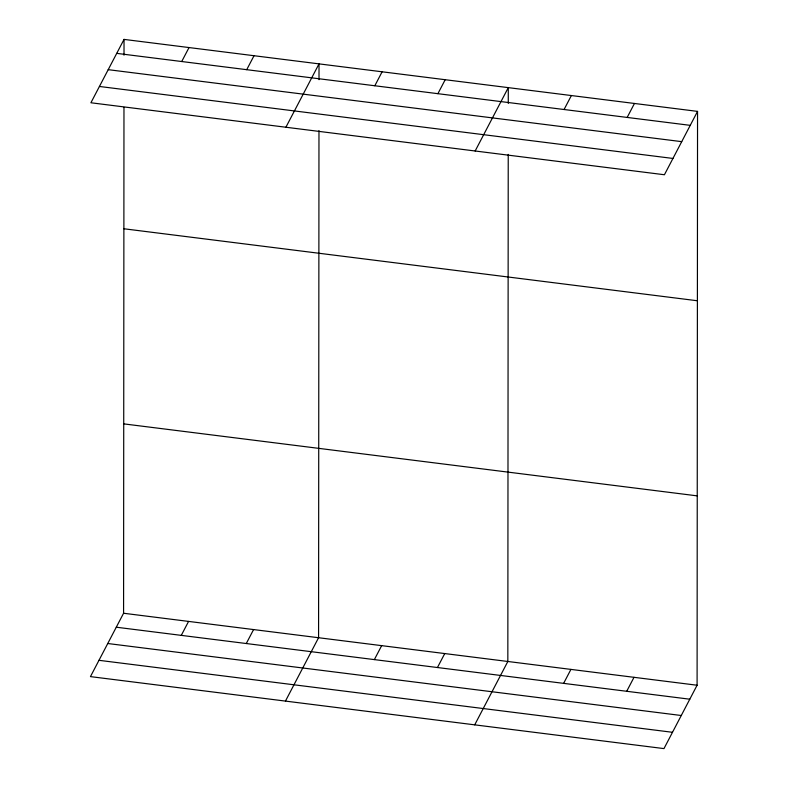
<?xml version="1.0" encoding="UTF-8"?>
<svg xmlns="http://www.w3.org/2000/svg" width="788" height="788" viewBox="0 0 788 788"><rect width="100%" height="100%" fill="white"/><g stroke="black" fill="none" stroke-linecap="round" stroke-linejoin="round"><path stroke-width="1.18" d="M697.547 111.384L664.422 174.749L90.906 102.765L124.031 39.4L697.547 111.384L697.094 685.235L663.969 748.6L90.453 676.616L123.578 613.251L123.972 107.375M124.011 55.18L124.031 39.4M318.973 130.641L318.579 637.719L285.453 701.084M319.012 79.657L319.022 63.877L285.896 127.242M508.23 154.399L507.836 661.477L474.711 724.842M508.27 103.415L508.29 87.635L475.154 151.001M181.723 61.523L189.031 47.556M246.723 69.679L254.022 55.721M374.812 85.764L382.111 71.797M437.901 93.673L445.2 79.716M181.279 635.374L188.578 621.407M246.28 643.53L253.578 629.563M564.07 109.512L571.369 95.555M627.159 117.432L634.458 103.464M374.359 659.605L381.668 645.638M437.448 667.525L444.747 653.557M563.627 683.363L570.926 669.396M626.706 691.283L634.015 677.316M116.732 53.367L690.249 125.351M108.202 69.669L681.719 141.653M99.426 86.463L672.942 158.447M123.883 228.766L697.4 300.76M123.726 423.875L697.242 495.869M123.578 613.251L697.094 685.235M116.279 627.209L689.795 699.202M107.759 643.51L681.275 715.504M98.973 660.314L672.499 732.298"/></g></svg>
